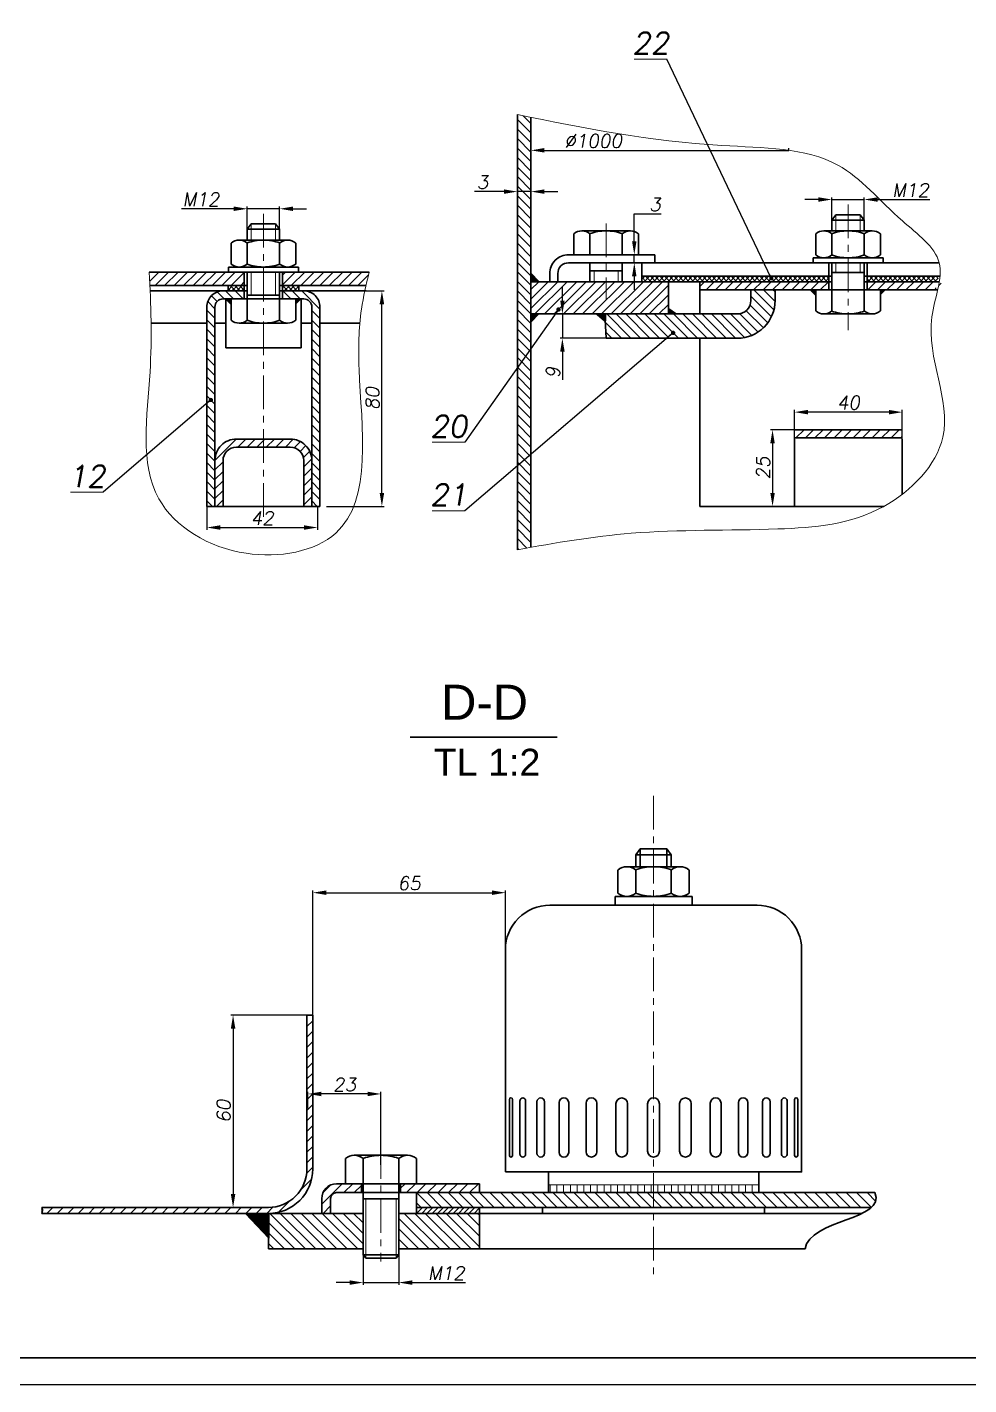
# Model space of a CAD drawing. Extents: x -45808 to 5458, y -9631 to 5897.
# Drawn here: x -43159 to -41411, y -9631 to -7111 of the extents above; entities that cross this region are included whole.
import ezdxf

# ---------------------------------------------------------------- set-up
doc = ezdxf.new("R2010")
doc.units = 0
doc.header["$LTSCALE"] = 50
doc.header["$MEASUREMENT"] = 0
doc.linetypes.add('CENTER', pattern=[2, 1.25, -0.25, 0.25, -0.25])
doc.layers.get('0').update_dxf_attribs({"linetype": 'CONTINUOUS', "plot": 0})
doc.layers.get('DEFPOINTS').update_dxf_attribs({"linetype": 'CONTINUOUS'})
for name, color, linetype, lineweight in [('Dam', 2, 'CONTINUOUS', 30), ('kthuoc', 3, 'CONTINUOUS', 13), ('manh', 4, 'CONTINUOUS', 13), ('Net manh', 3, 'CONTINUOUS', 13), ('Tam dut', 1, 'CENTER', 13)]:
    doc.layers.add(name, color=color, linetype=linetype, lineweight=lineweight)
doc.styles.add('chu2.5', font='txt.shx', dxfattribs={"oblique": 10, "height": 25})
doc.styles.add('chu50', font='', dxfattribs={"height": 50})
doc.styles.add('chu65', font='', dxfattribs={"height": 65})
doc.styles.get('chu50').set_extended_font_data('.VnArial')
doc.styles.get('chu65').set_extended_font_data('.VnArial')
doc.dimstyles.new('Copy of kichthuoc2.5', dxfattribs={"dimtxt": 25, "dimasz": 25, "dimexe": 4, "dimexo": 0, "dimgap": 5, "dimtad": 1, "dimdec": 0, "dimzin": 0, "dimdsep": 46, "dimtxsty": 'chu2.5', "dimcen": 5, "dimclrd": 256, "dimclre": 256, "dimclrt": 256, "dimadec": 0, "dimazin": 0, "dimtfac": 1, "dimtdec": 0, "dimtmove": 0, "dimatfit": 0, "dimfxl": 1, "dimtolj": 1, "dimtzin": 0, "dimarcsym": 0})
doc.dimstyles.new('kichthuoc2.5', dxfattribs={"dimtxt": 25, "dimasz": 25, "dimexe": 4, "dimexo": 0, "dimgap": 5, "dimtad": 1, "dimtoh": 1, "dimdec": 0, "dimzin": 0, "dimdsep": 46, "dimtxsty": 'chu2.5', "dimcen": 5, "dimclrd": 256, "dimclre": 256, "dimclrt": 256, "dimadec": 0, "dimazin": 0, "dimtfac": 1, "dimtdec": 0, "dimtmove": 0, "dimatfit": 0, "dimfxl": 1, "dimtolj": 1, "dimtzin": 0, "dimarcsym": 0})
pattern_1 = [(45, (25.575, 81.963), (-4.4194174, 4.4194174), []), (135, (25.575, 81.963), (-4.4194174, -4.4194174), [])]
pattern_2 = [(45, (-39508.963, -9486.303), (-8.838835, 8.838835), [])]
pattern_3 = [(135, (-39386.427, -9796.132), (-9.72272, -9.72272), [])]
pattern_4 = [(45, (-46102.813, -9811.067), (-9.72272, 9.72272), [])]

# ---------------------------------------------------------------- blocks, each defined once
blk = doc.blocks.new('*D61')
at = {"layer": 'DEFPOINTS', "color": 0}
for p in [(-42032.1, -7533.3), (-42004.8, -7533.3), (-42004.8, -7548.3)]:
    blk.add_point(p, dxfattribs=at)
at = {"layer": 'kthuoc', "lineweight": -2}
for p, q in [((-42032.1, -7508.3), (-42032.1, -7457.4)), ((-42032.1, -7457.4), (-41982.5, -7457.4)), ((-42004.8, -7533.3), (-42036.1, -7533.3)), ((-42032.1, -7548.3), (-42032.1, -7533.3)), ((-42004.8, -7548.3), (-42036.1, -7548.3)), ((-42032.1, -7573.3), (-42032.1, -7598.3))]:
    blk.add_line(p, q, dxfattribs=at)
at = {"layer": 'kthuoc'}
for points in [[(-42036.3, -7508.3), (-42028, -7508.3), (-42032.1, -7533.3)], [(-42036.3, -7573.3), (-42028, -7573.3), (-42032.1, -7548.3)]]:
    blk.add_solid(points, dxfattribs=at)
at = {"layer": 'kthuoc', "insert": (-42004.8, -7439.9), "char_height": 25, "attachment_point": 5, "style": 'chu2.5'}
blk.add_mtext('\\A1; 3', dxfattribs=at)
blk = doc.blocks.new('*D60')
at = {"layer": 'DEFPOINTS', "color": 0}
for p in [(-42249.1, -7411.1), (-42249.1, -7416.1), (-42224.1, -7411.1)]:
    blk.add_point(p, dxfattribs=at)
at = {"layer": 'kthuoc', "lineweight": -2}
for p, q in [((-42274.1, -7416.1), (-42328.7, -7416.1)), ((-42249.1, -7411.1), (-42249.1, -7420.1)), ((-42224.1, -7416.1), (-42249.1, -7416.1)), ((-42224.1, -7411.1), (-42224.1, -7420.1)), ((-42199.1, -7416.1), (-42174.1, -7416.1))]:
    blk.add_line(p, q, dxfattribs=at)
at = {"layer": 'kthuoc'}
for points in [[(-42274.1, -7412), (-42274.1, -7420.3), (-42249.1, -7416.1)], [(-42199.1, -7412), (-42199.1, -7420.3), (-42224.1, -7416.1)]]:
    blk.add_solid(points, dxfattribs=at)
at = {"layer": 'kthuoc', "insert": (-42313.9, -7398.6), "char_height": 25, "attachment_point": 5, "style": 'chu2.5'}
blk.add_mtext('\\A1;3', dxfattribs=at)
blk = doc.blocks.new('*D59')
at = {"layer": 'DEFPOINTS', "color": 0}
for p in [(-42027.3, -7643.3), (-42165.6, -7688.3), (-42027.3, -7688.3)]:
    blk.add_point(p, dxfattribs=at)
at = {"layer": 'kthuoc', "lineweight": -2}
for p, q in [((-42165.6, -7618.3), (-42165.6, -7593.3)), ((-42027.3, -7643.3), (-42169.6, -7643.3)), ((-42165.6, -7643.3), (-42165.6, -7688.3)), ((-42027.3, -7688.3), (-42169.6, -7688.3)), ((-42165.6, -7713.3), (-42165.6, -7765.7))]:
    blk.add_line(p, q, dxfattribs=at)
at = {"layer": 'kthuoc'}
for points in [[(-42169.7, -7618.3), (-42161.4, -7618.3), (-42165.6, -7643.3)], [(-42169.7, -7713.3), (-42161.4, -7713.3), (-42165.6, -7688.3)]]:
    blk.add_solid(points, dxfattribs=at)
at = {"layer": 'kthuoc', "insert": (-42183.1, -7752), "char_height": 25, "attachment_point": 5, "rotation": 90, "style": 'chu2.5'}
blk.add_mtext('\\A1;9', dxfattribs=at)
blk = doc.blocks.new('*D58')
at = {"layer": 'DEFPOINTS', "color": 0}
for p in [(-41665.3, -7430.8), (-41665.3, -7469), (-41605.3, -7469)]:
    blk.add_point(p, dxfattribs=at)
at = {"layer": 'kthuoc', "lineweight": -2}
for p, q in [((-41690.3, -7430.8), (-41715.3, -7430.8)), ((-41665.3, -7469), (-41665.3, -7426.8)), ((-41665.3, -7430.8), (-41605.3, -7430.8)), ((-41605.3, -7469), (-41605.3, -7426.8)), ((-41580.3, -7430.8), (-41483.3, -7430.8))]:
    blk.add_line(p, q, dxfattribs=at)
at = {"layer": 'kthuoc'}
for points in [[(-41690.3, -7426.7), (-41690.3, -7435), (-41665.3, -7430.8)], [(-41580.3, -7426.7), (-41580.3, -7435), (-41605.3, -7430.8)]]:
    blk.add_solid(points, dxfattribs=at)
at = {"layer": 'kthuoc', "insert": (-41519.3, -7413.3), "char_height": 25, "attachment_point": 5, "style": 'chu2.5'}
blk.add_mtext('\\A1;M12', dxfattribs=at)
blk = doc.blocks.new('*D57')
at = {"layer": 'DEFPOINTS', "color": 0}
for p in [(-41734.5, -7825.5), (-41734.5, -7875.4), (-41534.5, -7875.4)]:
    blk.add_point(p, dxfattribs=at)
at = {"layer": 'kthuoc', "lineweight": -2}
for p, q in [((-41734.5, -7875.4), (-41734.5, -7821.5)), ((-41559.5, -7825.5), (-41709.5, -7825.5)), ((-41534.5, -7875.4), (-41534.5, -7821.5))]:
    blk.add_line(p, q, dxfattribs=at)
at = {"layer": 'kthuoc'}
for points in [[(-41709.5, -7821.3), (-41709.5, -7829.7), (-41734.5, -7825.5)], [(-41559.5, -7821.3), (-41559.5, -7829.7), (-41534.5, -7825.5)]]:
    blk.add_solid(points, dxfattribs=at)
at = {"layer": 'kthuoc', "insert": (-41634.5, -7808), "char_height": 25, "attachment_point": 5, "style": 'chu2.5'}
blk.add_mtext('\\A1;40', dxfattribs=at)
blk = doc.blocks.new('*D56')
at = {"layer": 'DEFPOINTS', "color": 0}
for p in [(-41734.5, -7858.3), (-41775.4, -8000.4), (-41734.5, -8000.4)]:
    blk.add_point(p, dxfattribs=at)
at = {"layer": 'kthuoc', "lineweight": -2}
for p, q in [((-41734.5, -7858.3), (-41779.4, -7858.3)), ((-41775.4, -7883.3), (-41775.4, -7975.4)), ((-41734.5, -8000.4), (-41779.4, -8000.4))]:
    blk.add_line(p, q, dxfattribs=at)
at = {"layer": 'kthuoc'}
for points in [[(-41779.6, -7883.3), (-41771.3, -7883.3), (-41775.4, -7858.3)], [(-41779.6, -7975.4), (-41771.3, -7975.4), (-41775.4, -8000.4)]]:
    blk.add_solid(points, dxfattribs=at)
at = {"layer": 'kthuoc', "insert": (-41792.9, -7929.4), "char_height": 25, "attachment_point": 5, "rotation": 90, "style": 'chu2.5'}
blk.add_mtext('\\A1;25', dxfattribs=at)
blk = doc.blocks.new('*D55')
at = {"layer": 'DEFPOINTS', "color": 0}
for p in [(-42224.1, -7342.6), (-41744.9, -7339.5), (-41744.9, -7339.5)]:
    blk.add_point(p, dxfattribs=at)
at = {"layer": 'Net manh', "lineweight": -2}
for p, q in [((-42224.1, -7342.6), (-42224.1, -7335.5)), ((-42199.1, -7339.5), (-41744.9, -7339.5)), ((-41744.9, -7339.5), (-41744.9, -7335.5))]:
    blk.add_line(p, q, dxfattribs=at)
at = {"layer": 'Net manh'}
blk.add_solid([(-42199.1, -7335.3), (-42199.1, -7343.6), (-42224.1, -7339.5)], dxfattribs=at)
at = {"layer": 'Net manh', "insert": (-42108.4, -7322), "char_height": 25, "attachment_point": 5, "style": 'chu2.5'}
blk.add_mtext('\\A1;%%c1000', dxfattribs=at)
blk = doc.blocks.new('_None')
blk = doc.blocks.new('*D65')
at = {"layer": 'DEFPOINTS', "color": 0}
for p in [(-42271.4, -8717.5), (-42271.4, -8890.7), (-42628.9, -8965.1)]:
    blk.add_point(p, dxfattribs=at)
at = {"layer": 'Net manh', "lineweight": -2}
for p, q in [((-42628.9, -8965.1), (-42628.9, -8713.5)), ((-42603.9, -8717.5), (-42296.4, -8717.5)), ((-42271.4, -8890.7), (-42271.4, -8713.5))]:
    blk.add_line(p, q, dxfattribs=at)
at = {"layer": 'Net manh'}
for points in [[(-42603.9, -8713.3), (-42603.9, -8721.7), (-42628.9, -8717.5)], [(-42296.4, -8713.3), (-42296.4, -8721.7), (-42271.4, -8717.5)]]:
    blk.add_solid(points, dxfattribs=at)
at = {"layer": 'Net manh', "insert": (-42450.1, -8700), "char_height": 25, "attachment_point": 5, "style": 'chu2.5'}
blk.add_mtext('\\A1;65', dxfattribs=at)
blk = doc.blocks.new('*D64')
at = {"layer": 'DEFPOINTS', "color": 0}
for p in [(-42639.9, -8944.6), (-42777, -9301.8), (-42711.4, -9301.8)]:
    blk.add_point(p, dxfattribs=at)
at = {"layer": 'kthuoc', "lineweight": -2}
for p, q in [((-42639.9, -8944.6), (-42781, -8944.6)), ((-42777, -8969.6), (-42777, -9276.8)), ((-42711.4, -9301.8), (-42781, -9301.8))]:
    blk.add_line(p, q, dxfattribs=at)
at = {"layer": 'kthuoc'}
for points in [[(-42781.1, -8969.6), (-42772.8, -8969.6), (-42777, -8944.6)], [(-42781.1, -9276.8), (-42772.8, -9276.8), (-42777, -9301.8)]]:
    blk.add_solid(points, dxfattribs=at)
at = {"layer": 'kthuoc', "insert": (-42794.5, -9123.2), "char_height": 25, "attachment_point": 5, "rotation": 90, "style": 'chu2.5'}
blk.add_mtext('\\A1;60', dxfattribs=at)
blk = doc.blocks.new('*D63')
at = {"layer": 'DEFPOINTS', "color": 0}
for p in [(-42637.9, -9091.1), (-42637.9, -9117.5), (-42502.4, -9222.5)]:
    blk.add_point(p, dxfattribs=at)
at = {"layer": 'kthuoc', "lineweight": -2}
for p, q in [((-42637.9, -9117.5), (-42637.9, -9087.1)), ((-42527.4, -9091.1), (-42612.9, -9091.1)), ((-42502.4, -9222.5), (-42502.4, -9087.1))]:
    blk.add_line(p, q, dxfattribs=at)
at = {"layer": 'kthuoc'}
for points in [[(-42612.9, -9086.9), (-42612.9, -9095.3), (-42637.9, -9091.1)], [(-42527.4, -9086.9), (-42527.4, -9095.3), (-42502.4, -9091.1)]]:
    blk.add_solid(points, dxfattribs=at)
at = {"layer": 'kthuoc', "insert": (-42570.1, -9073.6), "char_height": 25, "attachment_point": 5, "style": 'chu2.5'}
blk.add_mtext('\\A1;23', dxfattribs=at)
blk = doc.blocks.new('*D62')
at = {"layer": 'DEFPOINTS', "color": 0}
for p in [(-42469.4, -9341.5), (-42535.4, -9350.1), (-42535.4, -9441.2)]:
    blk.add_point(p, dxfattribs=at)
at = {"layer": 'kthuoc', "lineweight": -2}
for p, q in [((-42469.4, -9341.5), (-42469.4, -9445.2)), ((-42535.4, -9350.1), (-42535.4, -9445.2)), ((-42560.4, -9441.2), (-42585.4, -9441.2)), ((-42535.4, -9441.2), (-42469.4, -9441.2)), ((-42444.4, -9441.2), (-42345.2, -9441.2))]:
    blk.add_line(p, q, dxfattribs=at)
at = {"layer": 'kthuoc'}
for points in [[(-42560.4, -9437.1), (-42560.4, -9445.4), (-42535.4, -9441.2)], [(-42444.4, -9437.1), (-42444.4, -9445.4), (-42469.4, -9441.2)]]:
    blk.add_solid(points, dxfattribs=at)
at = {"layer": 'kthuoc', "insert": (-42381.2, -9423.7), "char_height": 25, "attachment_point": 5, "style": 'chu2.5'}
blk.add_mtext('\\A1;M12', dxfattribs=at)
blk = doc.blocks.new('*D80')
at = {"layer": 'DEFPOINTS', "color": 0}
for p in [(-42750.7, -7448), (-42750.7, -7486.1), (-42690.7, -7486.1)]:
    blk.add_point(p, dxfattribs=at)
at = {"layer": 'kthuoc', "lineweight": -2}
for p, q in [((-42775.7, -7448), (-42872.7, -7448)), ((-42750.7, -7486.1), (-42750.7, -7444)), ((-42690.7, -7448), (-42750.7, -7448)), ((-42690.7, -7486.1), (-42690.7, -7444)), ((-42665.7, -7448), (-42640.7, -7448))]:
    blk.add_line(p, q, dxfattribs=at)
at = {"layer": 'kthuoc'}
for points in [[(-42775.7, -7443.8), (-42775.7, -7452.1), (-42750.7, -7448)], [(-42665.7, -7443.8), (-42665.7, -7452.1), (-42690.7, -7448)]]:
    blk.add_solid(points, dxfattribs=at)
at = {"layer": 'kthuoc', "insert": (-42836.7, -7430.5), "char_height": 25, "attachment_point": 5, "style": 'chu2.5'}
blk.add_mtext('\\A1;M12', dxfattribs=at)
blk = doc.blocks.new('*D79')
at = {"layer": 'DEFPOINTS', "color": 0}
for p in [(-42825.7, -7998.1), (-42620.1, -8000.4), (-42620.1, -8039.7)]:
    blk.add_point(p, dxfattribs=at)
at = {"layer": 'kthuoc', "lineweight": -2}
for p, q in [((-42825.7, -7998.1), (-42825.7, -8043.7)), ((-42620.1, -8000.4), (-42620.1, -8043.7)), ((-42800.7, -8039.7), (-42645.1, -8039.7))]:
    blk.add_line(p, q, dxfattribs=at)
at = {"layer": 'kthuoc'}
for points in [[(-42800.7, -8035.5), (-42800.7, -8043.8), (-42825.7, -8039.7)], [(-42645.1, -8035.5), (-42645.1, -8043.8), (-42620.1, -8039.7)]]:
    blk.add_solid(points, dxfattribs=at)
at = {"layer": 'kthuoc', "insert": (-42722.9, -8022.2), "char_height": 25, "attachment_point": 5, "style": 'chu2.5'}
blk.add_mtext('\\A1;42', dxfattribs=at)
blk = doc.blocks.new('*D78')
at = {"layer": 'DEFPOINTS', "color": 0}
for p in [(-42553.6, -7600.4), (-42500.7, -7600.4), (-42603.3, -8000.4)]:
    blk.add_point(p, dxfattribs=at)
at = {"layer": 'kthuoc', "lineweight": -2}
for p, q in [((-42553.6, -7600.4), (-42496.7, -7600.4)), ((-42500.7, -7975.4), (-42500.7, -7625.4)), ((-42603.3, -8000.4), (-42496.7, -8000.4))]:
    blk.add_line(p, q, dxfattribs=at)
at = {"layer": 'kthuoc'}
for points in [[(-42504.9, -7625.4), (-42496.5, -7625.4), (-42500.7, -7600.4)], [(-42504.9, -7975.4), (-42496.5, -7975.4), (-42500.7, -8000.4)]]:
    blk.add_solid(points, dxfattribs=at)
at = {"layer": 'kthuoc', "insert": (-42518.2, -7800.4), "char_height": 25, "attachment_point": 5, "rotation": 90, "style": 'chu2.5'}
blk.add_mtext('\\A1;80', dxfattribs=at)

msp = doc.modelspace()

# ---------------------------------------------------------------- hatches: boundary and pattern name
at = {"layer": 'Dam'}
h = msp.add_hatch(dxfattribs=at)
h.set_pattern_fill('ANSI31', color=2, scale=1.1, style=0)
h.set_pattern_definition([(45, (-46102.3337, -9765.19974), (-0.0972271824, 0.0972271824), [])])
h.paths.add_polyline_path([(-42710.9, -9312.8), (-42753.9, -9312.8), (-42710.9, -9358.5)])
at = {"layer": 'manh'}
h = msp.add_hatch(dxfattribs=at)
h.set_pattern_fill('ANSI31', color=256, scale=110, style=0)
h.set_pattern_definition(pattern_4)
h.paths.add_polyline_path([(-42436.4, -9257.8), (-42466.1, -9257.8), (-42466.1, -9274.3), (-42436.4, -9274.3)])
at = {"layer": 'Net manh'}
h = msp.add_hatch(dxfattribs=at)
h.set_pattern_fill('ANSI31', color=256, scale=100, angle=90, style=0)
h.set_pattern_definition([(135, (25.575, 81.963), (-8.8388348, -8.8388348), [])])
edge = h.paths.add_edge_path()
edge.add_spline(control_points=[(-42224.1, -7278.2), (-42232.4, -7276.5), (-42240.8, -7274.8), (-42249.1, -7273)], knot_values=[27.225925, 27.225925, 27.225925, 27.225925, 53.245556, 53.245556, 53.245556, 53.245556], degree=3, periodic=0)
edge.add_line((-42249.1, -7273), (-42249.1, -8081))
edge.add_spline(control_points=[(-42249.1, -8081), (-42240.8, -8079.5), (-42232.4, -8078), (-42224.1, -8076.5)], knot_values=[2046.957419, 2046.957419, 2046.957419, 2046.957419, 2072.2934, 2072.2934, 2072.2934, 2072.2934], degree=3, periodic=0)
edge.add_line((-42224.1, -8076.5), (-42224.1, -7278.2))
h = msp.add_hatch(dxfattribs=at)
h.set_pattern_fill('ANSI31', color=256, scale=100, style=0)
h.set_pattern_definition([(45, (-123.459, 64.803), (-8.8388348, 8.8388348), [])])
edge = h.paths.add_edge_path()
edge.add_line((-42756.1, -7565.4), (-42932.7, -7565.4))
edge.add_spline(control_points=[(-42932.7, -7565.4), (-42932.3, -7573.8), (-42931.8, -7582.1), (-42931.4, -7590.4)], knot_values=[1264.469785, 1264.469785, 1264.469785, 1264.469785, 1289.970594, 1289.970594, 1289.970594, 1289.970594], degree=3, periodic=0)
edge.add_line((-42931.4, -7590.4), (-42756.1, -7590.4))
edge.add_line((-42756.1, -7590.4), (-42756.1, -7565.4))
h = msp.add_hatch(dxfattribs=at)
h.set_pattern_fill('ANSI31', color=256, scale=100, style=0)
h.set_pattern_definition([(45, (194.705, 819.561), (-8.8388348, 8.8388348), [])])
edge = h.paths.add_edge_path()
edge.add_line((-42524.4, -7565.4), (-42685.3, -7565.4))
edge.add_line((-42685.3, -7565.4), (-42685.3, -7590.4))
edge.add_line((-42685.3, -7590.4), (-42530.2, -7590.4))
edge.add_spline(control_points=[(-42532.4, -7600.4), (-42530, -7588.8), (-42527.2, -7577.1), (-42524.4, -7565.4)], knot_values=[18.249668, 18.249668, 18.249668, 18.249668, 54.004663, 54.004663, 54.004663, 54.004663], degree=3, periodic=0)
h = msp.add_hatch(dxfattribs=at)
h.set_pattern_fill('ANSI31', color=256, scale=100, style=0)
h.set_pattern_definition([(45, (-45614.769, -9256.115), (-8.838835, 8.838835), [])])
h.paths.add_polyline_path([(-41968.8, -7643.3), (-41968.8, -7583.3), (-42084.4, -7583.3), (-42084.4, -7643.3)])
h.paths.add_polyline_path([(-42084.4, -7643.3), (-42084.4, -7583.3), (-42224.1, -7583.3), (-42224.1, -7643.3)])
h = msp.add_hatch(dxfattribs=at)
h.set_pattern_fill('NET', color=256, scale=50, angle=45, style=0)
h.set_pattern_definition(pattern_1)
h.paths.add_polyline_path([(-41670.7, -7573.3), (-41910.3, -7573.3), (-41910.3, -7583.3), (-41670.7, -7583.3)])
h.paths.add_polyline_path([(-41910.3, -7573.3), (-41965.8, -7573.3), (-41967.6, -7573.3), (-42018.2, -7573.3), (-42018.2, -7583.3), (-41910.3, -7583.3)])
h = msp.add_hatch(dxfattribs=at)
h.set_pattern_fill('ANSI31', color=256, scale=100, style=0)
h.set_pattern_definition(pattern_2)
h.paths.add_polyline_path([(-41910.3, -7583.3), (-41910.3, -7598.3), (-41670.7, -7598.3), (-41670.7, -7583.3)])
h = msp.add_hatch(dxfattribs=at)
h.set_pattern_fill('NET', color=256, scale=50, angle=45, style=0)
h.set_pattern_definition(pattern_1)
h.paths.add_polyline_path([(-41464.8, -7583.3), (-41470.1, -7573.3), (-41600, -7573.3), (-41600, -7583.3)])
h = msp.add_hatch(dxfattribs=at)
h.set_pattern_fill('ANSI31', color=256, scale=100, style=0)
h.set_pattern_definition(pattern_2)
h.paths.add_polyline_path([(-41462.3, -7598.3), (-41481.1, -7591.4), (-41459.1, -7589.7), (-41464.8, -7583.3), (-41600, -7583.3), (-41600, -7598.3)])
h = msp.add_hatch(dxfattribs=at)
h.set_pattern_fill('ANSI31', color=256, scale=100, angle=90, style=0)
h.set_pattern_definition([(135, (-45873.345, -9273.275), (-8.838835, -8.838835), [])])
h.paths.add_polyline_path([(-42825.7, -8000.4), (-42810.7, -8000.4), (-42810.7, -7630.4, -0.414214), (-42795.7, -7615.4), (-42756.1, -7615.4), (-42756.1, -7600.4), (-42795.7, -7600.4, 0.414214), (-42825.7, -7630.4)])
h.paths.add_polyline_path([(-42630.7, -8000.4), (-42615.7, -8000.4), (-42615.7, -7630.4, 0.414214), (-42645.7, -7600.4), (-42685.3, -7600.4), (-42685.3, -7615.4), (-42645.7, -7615.4, -0.414214), (-42630.7, -7630.4)])
h = msp.add_hatch(dxfattribs=at)
h.set_pattern_fill('NET', color=256, scale=50, angle=45, style=0)
h.set_pattern_definition([(45, (-54624.317, -44044.1267), (-4.4194174, 4.4194174), []), (135, (-54624.317, -44044.1267), (-4.4194174, -4.4194174), [])])
h.paths.add_polyline_path([(-42756.1, -7600.4), (-42756.1, -7590.4), (-42786.3, -7590.4), (-42786.3, -7600.4)])
h.paths.add_polyline_path([(-42685.3, -7590.4), (-42685.3, -7600.4), (-42655.1, -7600.4), (-42655.1, -7590.4)])
h = msp.add_hatch(dxfattribs=at)
h.set_pattern_fill('ANSI31', color=256, scale=100, angle=90, style=0)
h.set_pattern_definition([(135, (-45614.769, -9256.115), (-8.838835, -8.838835), [])])
h.paths.add_polyline_path([(-41910.3, -7688.3), (-41910.3, -7643.3), (-42084.4, -7643.3), (-42086.8, -7643.3), (-42084.4, -7688.3)])
h.paths.add_polyline_path([(-41840.7, -7688.3, 0.414214), (-41770.7, -7618.3), (-41770.7, -7598.3), (-41815.7, -7598.3), (-41815.7, -7618.3, -0.414214), (-41840.7, -7643.3), (-41910.3, -7643.3), (-41910.3, -7688.3)])
h = msp.add_hatch(dxfattribs=at)
h.set_pattern_fill('ANSI31', color=256, scale=100, style=0)
h.set_pattern_definition(pattern_2)
h.paths.add_polyline_path([(-41634.5, -7858.3), (-41734.5, -7858.3), (-41734.5, -7873.3), (-41634.5, -7873.3)])
h.paths.add_polyline_path([(-41534.5, -7858.3), (-41634.5, -7858.3), (-41634.5, -7873.3), (-41534.5, -7873.3)])
h = msp.add_hatch(dxfattribs=at)
h.set_pattern_fill('ANSI31', color=256, scale=100, style=0)
h.set_pattern_definition([(45, (-39767.54, -9503.462), (-8.838835, 8.838835), [])])
h.paths.add_polyline_path([(-42730.7, -7890.4), (-42720.7, -7890.4), (-42720.7, -7875.4), (-42730.7, -7875.4), (-42770.7, -7875.4, 0.414214), (-42810.7, -7915.4), (-42810.7, -7975.4), (-42810.7, -8000.4), (-42795.7, -8000.4), (-42795.7, -7915.4, -0.414214), (-42770.7, -7890.4)])
h.paths.add_polyline_path([(-42670.7, -7890.4, -0.414214), (-42645.7, -7915.4), (-42645.7, -8000.4), (-42630.7, -8000.4), (-42630.7, -7915.4, 0.414214), (-42670.7, -7875.4), (-42710.7, -7875.4), (-42720.7, -7875.4), (-42720.7, -7890.4), (-42710.7, -7890.4)])
h = msp.add_hatch(dxfattribs=at)
h.set_pattern_fill('ANSI31', color=256, scale=110, style=0)
h.set_pattern_definition([(45, (-39386.427, -9796.132), (-9.72272, 9.72272), [])])
edge = h.paths.add_edge_path()
edge.add_line((-42639.9, -8944.6), (-42639.9, -9230.3))
edge.add_arc((-42711.4, -9230.3), 71.5, -90, 0, ccw=False)
edge.add_line((-42711.4, -9301.8), (-43132.1, -9301.8))
edge.add_line((-43132.1, -9301.8), (-43131.1, -9306))
edge.add_line((-43131.1, -9306), (-43132.8, -9307.4))
edge.add_line((-43132.8, -9307.4), (-43131.1, -9308.5))
edge.add_line((-43131.1, -9308.5), (-43130.8, -9306.3))
edge.add_line((-43130.8, -9306.3), (-43132.1, -9312.8))
edge.add_line((-43132.1, -9312.8), (-42711.4, -9312.8))
edge.add_arc((-42711.4, -9230.3), 82.5, 270, 360)
edge.add_line((-42628.9, -9230.3), (-42628.9, -8944.6))
edge.add_line((-42628.9, -8944.6), (-42639.9, -8944.6))
h = msp.add_hatch(dxfattribs=at)
h.set_pattern_fill('ANSI31', color=256, scale=110, style=0)
h.set_pattern_definition(pattern_4)
h.paths.add_polyline_path([(-42319.5, -9257.8), (-42436.4, -9257.8), (-42436.4, -9274.3), (-42319.5, -9274.3)])
h.paths.add_polyline_path([(-42538.7, -9257.8), (-42557.4, -9257.8), (-42584.9, -9257.8, 0.414214), (-42612.4, -9285.3), (-42612.4, -9312.8), (-42595.9, -9312.8), (-42595.9, -9285.3, -0.414214), (-42584.9, -9274.3), (-42538.7, -9274.3)])
h = msp.add_hatch(dxfattribs=at)
h.set_pattern_fill('ANSI31', color=256, scale=110, angle=90, style=0)
h.set_pattern_definition(pattern_3)
edge = h.paths.add_edge_path()
edge.add_spline(control_points=[(-41591.9, -9301.8), (-41583.6, -9294.5), (-41580.2, -9285.7), (-41585.3, -9274.3)], knot_values=[0, 0, 0, 0, 33.896532, 33.896532, 33.896532, 33.896532], degree=3, periodic=0)
edge.add_line((-41585.3, -9274.3), (-42271.4, -9274.3))
edge.add_line((-42271.4, -9274.3), (-42287.9, -9274.3))
edge.add_line((-42287.9, -9274.3), (-42436.4, -9274.3))
edge.add_line((-42436.4, -9274.3), (-42436.4, -9301.8))
edge.add_line((-42436.4, -9301.8), (-41591.9, -9301.8))
h = msp.add_hatch(dxfattribs=at)
h.set_pattern_fill('ANSI31', color=256, scale=100, angle=45, style=0)
h.set_pattern_definition([(90, (1986.763, -158.18), (-12.5, 3e-15), [])])
h.paths.add_polyline_path([(-42191.6, -9259.9), (-42191.6, -9274.3), (-41996.4, -9274.3), (-41996.4, -9259.9)])
h.paths.add_polyline_path([(-41996.4, -9259.9), (-41996.4, -9274.3), (-41801.1, -9274.3), (-41801.1, -9259.9)])
h = msp.add_hatch(dxfattribs=at)
h.set_pattern_fill('ANSI31', color=256, scale=110, angle=90, style=0)
h.set_pattern_definition(pattern_3)
h.paths.add_polyline_path([(-42535.4, -9378.8), (-42535.4, -9312.8), (-42711.4, -9312.8), (-42711.4, -9378.8)])
h = msp.add_hatch(dxfattribs=at)
h.set_pattern_fill('ANSI31', color=256, scale=110, angle=90, style=0)
h.set_pattern_definition([(135, (-46102.813, -9811.067), (-9.72272, -9.72272), [])])
h.paths.add_polyline_path([(-42469.4, -9312.8), (-42469.4, -9378.8), (-42319.5, -9378.8), (-42319.5, -9312.8)])
h = msp.add_hatch(dxfattribs=at)
h.set_pattern_fill('ANSI31', color=256, scale=55, style=0)
h.set_pattern_definition([(45, (-59602.881, -22522.035), (-4.8613591, 4.8613591), [])])
h.paths.add_polyline_path([(-42319.5, -9312.8), (-42319.5, -9301.8), (-42436.4, -9301.8), (-42436.4, -9312.8)])

# ---------------------------------------------------------------- linework, layer by layer
msp.add_lwpolyline([(-45808, -9631.1), (-45808, -1231.1), (-39868, -1231.1), (-39868, -9631.1), (-45808, -9631.1)], close=True)
at = {"layer": 'Dam', "color": 2}
for p, q in [((-42249.1, -7273), (-42249.1, -8081)), ((-42224.1, -7278.2), (-42224.1, -8076.5)), ((-41665.3, -7469), (-41657.8, -7459)), ((-41635.3, -7459), (-41657.8, -7459)), ((-41635.3, -7459), (-41612.8, -7459)), ((-41605.3, -7469), (-41612.8, -7459)), ((-42750.7, -7486.1), (-42743.2, -7476.1)), ((-42720.7, -7476.1), (-42743.2, -7476.1)), ((-42720.7, -7476.1), (-42698.2, -7476.1)), ((-42690.7, -7486.1), (-42698.2, -7476.1)), ((-41665.3, -7469), (-41635.3, -7469)), ((-41665.3, -7489), (-41665.3, -7469)), ((-41605.3, -7469), (-41635.3, -7469)), ((-41605.3, -7469), (-41605.3, -7489)), ((-42675.7, -7506.1), (-42765.7, -7506.1)), ((-42750.7, -7506.1), (-42750.7, -7486.1)), ((-42750.7, -7486.1), (-42720.7, -7486.1)), ((-42690.7, -7486.1), (-42720.7, -7486.1)), ((-42690.7, -7486.1), (-42690.7, -7506.1)), ((-42144.4, -7494.5), (-42144.4, -7532.8)), ((-42039.4, -7488.9), (-42129.4, -7488.9)), ((-42114.4, -7494), (-42114.4, -7533.3)), ((-42054.4, -7494), (-42054.4, -7533.3)), ((-42024.4, -7533.3), (-42024.4, -7494.5)), ((-41695.3, -7494.6), (-41695.3, -7533.4)), ((-41590.3, -7489), (-41680.3, -7489)), ((-41665.3, -7494.1), (-41665.3, -7533.4)), ((-41605.3, -7494.1), (-41605.3, -7494.6)), ((-41605.3, -7494.1), (-41605.3, -7533.4)), ((-41575.3, -7533.4), (-41575.3, -7494.6)), ((-42780.7, -7511.7), (-42780.7, -7550.5)), ((-42750.7, -7511.3), (-42750.7, -7550.5)), ((-42690.7, -7511.3), (-42690.7, -7550.5)), ((-42690.7, -7511.3), (-42690.7, -7511.7)), ((-42660.7, -7550.5), (-42660.7, -7511.7)), ((-42144.4, -7532.8), (-42144.4, -7533.3)), ((-41994.1, -7533.3), (-41994.1, -7548.3)), ((-41605.3, -7533.4), (-41605.3, -7533.8)), ((-42785.7, -7556.1), (-42785.7, -7565.4)), ((-42655.7, -7556.1), (-42785.7, -7556.1)), ((-42690.7, -7550.5), (-42690.7, -7551)), ((-42655.7, -7556.1), (-42655.7, -7565.4)), ((-42114.4, -7548.3), (-42114.4, -7583.3)), ((-42054.4, -7548.3), (-42054.4, -7583.3)), ((-42018.2, -7548.3), (-42018.2, -7583.3)), ((-41700.3, -7539), (-41700.3, -7548.3)), ((-41570.3, -7539), (-41700.3, -7539)), ((-41670.7, -7548.3), (-41670.7, -7598.3)), ((-41665.3, -7548.3), (-41665.3, -7573.3)), ((-41466.1, -7548.3), (-41605.9, -7548.3)), ((-41605.3, -7548.3), (-41605.3, -7573.3)), ((-41600, -7548.3), (-41600, -7598.3)), ((-41570.3, -7539), (-41570.3, -7548.3)), ((-42524.4, -7565.4), (-42932.7, -7565.4)), ((-42756.1, -7565.4), (-42756.1, -7615.4)), ((-42750.7, -7565.4), (-42750.7, -7615.4)), ((-42690.7, -7565.4), (-42690.7, -7615.4)), ((-42685.3, -7565.4), (-42685.3, -7615.4)), ((-42224.1, -7567.8), (-42209.1, -7582.8)), ((-42224.1, -7582.8), (-42224.1, -7567.8)), ((-42209.1, -7582.8), (-42224.1, -7582.8)), ((-41665.3, -7583.3), (-42224.1, -7583.3)), ((-42114.4, -7563), (-42054.4, -7563)), ((-42018.2, -7573.3), (-41665.3, -7573.3)), ((-41968.8, -7583.3), (-41968.8, -7643.3)), ((-41967.6, -7573.3), (-41965.8, -7573.3)), ((-41910.3, -7583.3), (-41910.3, -7598.3)), ((-41665.3, -7566.3), (-41605.3, -7566.3)), ((-41665.3, -7573.3), (-41665.3, -7598.3)), ((-41605.3, -7573.3), (-41605.3, -7598.3)), ((-41464.5, -7573.3), (-41605.3, -7573.3)), ((-41605.3, -7583.3), (-41465.8, -7583.3)), ((-42750.7, -7590.4), (-42931.4, -7590.4)), ((-42750.7, -7600.4), (-42931.4, -7600.4)), ((-42786.3, -7590.4), (-42786.3, -7600.4)), ((-42750.7, -7608.4), (-42690.7, -7608.4)), ((-42698.2, -7608.4), (-42720.7, -7608.4)), ((-42530.2, -7590.4), (-42690.7, -7590.4)), ((-42530.2, -7600.4), (-42690.7, -7600.4)), ((-42655.1, -7590.4), (-42655.1, -7600.4)), ((-41910.3, -7598.3), (-41910.3, -7643.3)), ((-41910.3, -7598.3), (-41468.7, -7598.3)), ((-41695.3, -7598.7), (-41705.3, -7598.7)), ((-41705.3, -7598.7), (-41695.3, -7608.7)), ((-41695.3, -7608.7), (-41695.3, -7598.7)), ((-41695.3, -7598.7), (-41695.3, -7637.5)), ((-41665.3, -7598.3), (-41665.3, -7638)), ((-41605.3, -7598.3), (-41605.3, -7638)), ((-41575.3, -7637.5), (-41575.3, -7598.7)), ((-42780.7, -7615.9), (-42790.7, -7615.9)), ((-42790.7, -7615.9), (-42780.7, -7625.9)), ((-42790.7, -7615.9), (-42790.7, -7705.9)), ((-42780.7, -7625.9), (-42780.7, -7615.9)), ((-42780.7, -7615.9), (-42780.7, -7654.7)), ((-42750.7, -7615.4), (-42750.7, -7655.1)), ((-42690.7, -7615.4), (-42690.7, -7655.1)), ((-42660.7, -7654.7), (-42660.7, -7615.9)), ((-42650.7, -7615.9), (-42650.7, -7705.9)), ((-42929.2, -7660.4), (-42825.7, -7660.4)), ((-42810.7, -7660.4), (-42790.7, -7660.4)), ((-42675.7, -7660.3), (-42765.7, -7660.3)), ((-42690.7, -7654.7), (-42690.7, -7655.1)), ((-42650.7, -7660.4), (-42630.7, -7660.4)), ((-42615.7, -7660.4), (-42541.6, -7660.4)), ((-42209.1, -7643.3), (-42224.1, -7643.3)), ((-42224.1, -7658.3), (-42209.1, -7643.3)), ((-42224.1, -7643.3), (-42224.1, -7658.3)), ((-42224.1, -7643.3), (-41968.8, -7643.3)), ((-42086.8, -7643.3), (-42084.4, -7688.3)), ((-41590.3, -7643.1), (-41680.3, -7643.1)), ((-41605.3, -7637.5), (-41605.3, -7638)), ((-42790.7, -7705.9), (-42650.7, -7705.9)), ((-41910.3, -7688.3), (-41910.3, -8000.4)), ((-41534.5, -7858.3), (-41734.5, -7858.3)), ((-42730.7, -7875.4), (-42720.7, -7875.4)), ((-42710.7, -7875.4), (-42720.7, -7875.4)), ((-41734.5, -7873.3), (-41534.5, -7873.3)), ((-41734.5, -7875.4), (-41734.5, -8000.4)), ((-41534.5, -7875.4), (-41534.5, -7977.9)), ((-42730.7, -7890.4), (-42720.7, -7890.4)), ((-42710.7, -7890.4), (-42720.7, -7890.4)), ((-41734.5, -7890.4), (-41734.5, -7940.4)), ((-42810.7, -8000.4), (-42825.7, -8000.4)), ((-42615.7, -8000.4), (-42810.7, -8000.4)), ((-41910.3, -8000.4), (-41568.9, -8000.4)), ((-42021.1, -8636.3), (-42029.4, -8647.3)), ((-42021.1, -8636.3), (-42021.1, -8669.3)), ((-41996.4, -8636.3), (-42021.1, -8636.3)), ((-41996.4, -8636.3), (-41971.6, -8636.3)), ((-41971.6, -8636.3), (-41971.6, -8669.3)), ((-41963.4, -8647.3), (-41971.6, -8636.3)), ((-41946.9, -8669.3), (-42045.9, -8669.3)), ((-42029.4, -8669.3), (-42029.4, -8647.3)), ((-42029.4, -8647.3), (-41996.4, -8647.3)), ((-42029.4, -8647.3), (-42029.4, -8647.3)), ((-41963.4, -8647.3), (-41996.4, -8647.3)), ((-41963.4, -8647.3), (-41963.4, -8669.3)), ((-42062.4, -8675.5), (-42062.4, -8718.2)), ((-42029.4, -8675), (-42029.4, -8718.7)), ((-41963.4, -8675), (-41963.4, -8718.7)), ((-41930.4, -8718.2), (-41930.4, -8675.5)), ((-42067.9, -8724.3), (-42067.9, -8740.8)), ((-41924.9, -8724.3), (-42067.9, -8724.3)), ((-41924.9, -8740.8), (-41924.9, -8724.3)), ((-42628.9, -8944.6), (-42639.9, -8944.6)), ((-42264.1, -9205.4), (-42264.1, -9101.3)), ((-42258.2, -9205.4), (-42258.2, -9101.3)), ((-42244.3, -9203.2), (-42244.3, -9103.5)), ((-42234, -9203.2), (-42234, -9103.5)), ((-42212.9, -9201.2), (-42212.9, -9105.5)), ((-42198.7, -9201.2), (-42198.7, -9105.5)), ((-42171.4, -9199.6), (-42171.4, -9107.1)), ((-42153.9, -9199.6), (-42153.9, -9107.1)), ((-42121.7, -9198.3), (-42121.7, -9108.3)), ((-42101.8, -9198.3), (-42101.8, -9108.3)), ((-42066.2, -9197.6), (-42066.2, -9109.1)), ((-42044.7, -9197.6), (-42044.7, -9109.1)), ((-42007.4, -9109.3), (-42007.4, -9197.3)), ((-41985.4, -9109.3), (-41985.4, -9197.3)), ((-41948, -9197.6), (-41948, -9109.1)), ((-41926.6, -9197.6), (-41926.6, -9109.1)), ((-41891, -9198.3), (-41891, -9108.3)), ((-41871, -9198.3), (-41871, -9108.3)), ((-41838.8, -9199.6), (-41838.8, -9107.1)), ((-41821.3, -9199.6), (-41821.3, -9107.1)), ((-41794.1, -9201.2), (-41794.1, -9105.5)), ((-41779.8, -9201.2), (-41779.8, -9105.5)), ((-41758.8, -9203.2), (-41758.8, -9103.5)), ((-41748.4, -9203.2), (-41748.4, -9103.5)), ((-41734.5, -9205.4), (-41734.5, -9101.3)), ((-41728.7, -9205.4), (-41728.7, -9101.3)), ((-42568.4, -9257.8), (-42568.4, -9211.2)), ((-42551.9, -9205), (-42502.4, -9205)), ((-42452.9, -9205), (-42502.4, -9205)), ((-42469.4, -9211.2), (-42469.4, -9210.7)), ((-42436.4, -9257.8), (-42436.4, -9211.2)), ((-42191.6, -9274.3), (-42191.6, -9235.8)), ((-41801.1, -9274.3), (-41801.1, -9235.8)), ((-42538.7, -9257.8), (-42538.7, -9274.3)), ((-42466.1, -9257.8), (-42466.1, -9274.3)), ((-42436.4, -9312.8), (-42436.4, -9274.3)), ((-42319.5, -9257.8), (-42319.5, -9274.3)), ((-42271.4, -9274.3), (-42287.9, -9274.3)), ((-42271.4, -9274.3), (-41585.3, -9274.3)), ((-42469.4, -9285.9), (-42535.4, -9285.9)), ((-43131.1, -9306), (-43132.8, -9307.4)), ((-43132.8, -9307.4), (-43131.1, -9308.5)), ((-43132.1, -9301.8), (-43131.1, -9306)), ((-43130.8, -9306.3), (-43132.1, -9312.8)), ((-43131.1, -9308.5), (-43130.8, -9306.3)), ((-42711.4, -9312.8), (-42535.4, -9312.8)), ((-42711.4, -9378.8), (-42711.4, -9312.8)), ((-42469.4, -9312.8), (-41609.4, -9312.8)), ((-42436.4, -9301.8), (-41591.9, -9301.8)), ((-42319.5, -9301.8), (-42319.5, -9378.8)), ((-42202.6, -9312.8), (-42202.6, -9301.8)), ((-41790.1, -9312.8), (-41790.1, -9301.8)), ((-42711.4, -9378.8), (-42535.4, -9378.8)), ((-42530.4, -9396.2), (-42535.4, -9389.8)), ((-42469.4, -9389.8), (-42535.4, -9389.8)), ((-42474.3, -9396.2), (-42530.4, -9396.2)), ((-42474.3, -9396.2), (-42469.4, -9389.8)), ((-42469.4, -9378.8), (-41715.1, -9378.8))]:
    msp.add_line(p, q, dxfattribs=at)
at = {"layer": 'Dam'}
for p, q in [((-42448.3, -8428.5), (-42175.6, -8428.5)), ((-42434.2, -8428.5), (-42293.4, -8428.5)), ((-45558, -9581.1), (-41318, -9581.1))]:
    msp.add_line(p, q, dxfattribs=at)
at = {"layer": 'Dam', "color": 2}
for points in [[(-42189.1, -7583.3), (-42189.1, -7568.3, -0.414214), (-42154.1, -7533.3), (-41994.1, -7533.3)], [(-42174.1, -7583.3), (-42174.1, -7568.3, -0.414214), (-42154.1, -7548.3), (-41466.1, -7548.3)], [(-42825.7, -8000.4), (-42825.7, -7630.4, -0.414214), (-42795.7, -7600.4), (-42750.7, -7600.4)], [(-42615.7, -8000.4), (-42615.7, -7630.4, 0.414214), (-42645.7, -7600.4), (-42690.7, -7600.4)], [(-41910.8, -7688.3), (-41840.7, -7688.3, 0.414214), (-41770.7, -7618.3), (-41770.7, -7598.3)], [(-41910.3, -7643.3), (-41840.7, -7643.3, 0.414214), (-41815.7, -7618.3), (-41815.7, -7598.3)], [(-42810.7, -8000.4), (-42810.7, -7630.4, -0.414214), (-42795.7, -7615.4), (-42720.7, -7615.4)], [(-42630.7, -8000.4), (-42630.7, -7630.4, 0.414214), (-42645.7, -7615.4), (-42720.7, -7615.4)], [(-42810.7, -7975.4), (-42810.7, -7915.4, -0.414214), (-42770.7, -7875.4), (-42730.7, -7875.4)], [(-42630.7, -7975.4), (-42630.7, -7915.4, 0.414214), (-42670.7, -7875.4), (-42710.7, -7875.4)], [(-42795.7, -8000.4), (-42795.7, -7915.4, -0.414214), (-42770.7, -7890.4), (-42730.7, -7890.4)], [(-42645.7, -8000.4), (-42645.7, -7915.4, 0.414214), (-42670.7, -7890.4), (-42710.7, -7890.4)], [(-42628.9, -8944.6), (-42628.9, -9230.3, -0.414214), (-42711.4, -9312.8)], [(-42639.9, -8944.6), (-42639.9, -9230.3, -0.414214), (-42711.4, -9301.8, -0.414214)], [(-42319.5, -9257.8), (-42557.4, -9257.8), (-42584.9, -9257.8, 0.414214), (-42612.4, -9285.3)], [(-42287.9, -9274.3), (-42584.9, -9274.3, 0.414214), (-42595.9, -9285.3, 0.414214)]]:
    msp.add_lwpolyline(points, format="xyb", dxfattribs=at)
for points in [[(-42084.4, -7643.3), (-41910.3, -7643.3)], [(-42084.4, -7688.3), (-41910.3, -7688.3)], [(-42535.4, -9389.8), (-42535.4, -9210.7)], [(-42469.4, -9389.8), (-42469.4, -9210.7)], [(-42612.4, -9285.3), (-42612.4, -9312.8)], [(-42595.9, -9285.3), (-42595.9, -9312.8)], [(-42711.4, -9301.8), (-43132.1, -9301.8)], [(-42711.4, -9312.8), (-43132.1, -9312.8)]]:
    msp.add_lwpolyline(points, dxfattribs=at)
msp.add_lwpolyline([(-42271.4, -9235.8), (-42271.4, -8823.3, -0.414214), (-42188.9, -8740.8), (-41803.9, -8740.8, -0.414214), (-41721.4, -8823.3), (-41721.4, -9235.8)], format="xyb", close=True, dxfattribs=at)
msp.add_lwpolyline([(-42710.9, -9358.5), (-42753.9, -9312.8), (-42710.9, -9312.8)], close=True, dxfattribs=at)
for centre, radius, start, end in [((-42765.7, -7529), 22.9, 49.1176, 130.8824), ((-42720.7, -7596.1), 90, 90, 109.7203), ((-42720.7, -7596.1), 90, 70.2797, 90), ((-42675.7, -7529), 22.9, 49.1176, 130.8824), ((-42129.4, -7511.8), 22.9, 49.1176, 130.8824), ((-42084.4, -7578.9), 90, 90, 109.7203), ((-42084.4, -7578.9), 90, 70.2797, 90), ((-42039.4, -7511.8), 22.9, 49.1176, 130.8824), ((-41680.3, -7511.9), 22.9, 49.1176, 130.8824), ((-41635.3, -7579), 90, 90, 109.7203), ((-41635.3, -7579), 90, 70.2797, 90), ((-41590.3, -7511.9), 22.9, 49.1176, 130.8824), ((-41680.3, -7516.1), 22.9, 229.1176, 310.8824), ((-41635.3, -7449), 90, 250.2797, 270), ((-41635.3, -7449), 90, 270, 289.7203), ((-41590.3, -7516.1), 22.9, 229.1176, 310.8824), ((-42765.7, -7533.2), 22.9, 229.1176, 310.8824), ((-42720.7, -7466.1), 90, 250.2797, 270), ((-42720.7, -7466.1), 90, 270, 289.7203), ((-42675.7, -7533.2), 22.9, 229.1176, 310.8824), ((-42765.7, -7637.4), 22.9, 229.1176, 310.8824), ((-42720.7, -7570.3), 90, 250.2797, 270), ((-42720.7, -7570.3), 90, 270, 289.7203), ((-42675.7, -7637.4), 22.9, 229.1176, 310.8824), ((-41680.3, -7620.2), 22.9, 229.1176, 310.8824), ((-41635.3, -7553.1), 90, 250.2797, 270), ((-41635.3, -7553.1), 90, 270, 289.7203), ((-41590.3, -7620.2), 22.9, 229.1176, 310.8824), ((-42045.9, -8694.5), 25.2, 49.1176, 130.8824), ((-41996.4, -8768.3), 99, 90, 109.7203), ((-41996.4, -8768.3), 99, 70.2797, 90), ((-41946.9, -8694.5), 25.2, 49.1176, 130.8824), ((-42045.9, -8699.1), 25.2, 229.1176, 310.8824), ((-41996.4, -8625.3), 99, 250.2797, 270), ((-41996.4, -8625.3), 99, 270, 289.7203), ((-41946.9, -8699.1), 25.2, 229.1176, 310.8824), ((-42261.1, -9101.3), 2.94, 0, 180), ((-42239.1, -9103.5), 5.15, 0, 180), ((-42205.8, -9105.5), 7.12, 0, 180), ((-42162.7, -9107.1), 8.76, 0, 180), ((-42111.7, -9108.3), 9.98, 0, 180), ((-42055.4, -9109.1), 10.7, 0, 180), ((-41996.4, -9109.3), 11, 0, 180), ((-41937.3, -9109.1), 10.7, 0, 180), ((-41881, -9108.3), 9.98, 0, 180), ((-41830.1, -9107.1), 8.76, 0, 180), ((-41786.9, -9105.5), 7.12, 0, 180), ((-41753.6, -9103.5), 5.15, 0, 180), ((-41731.6, -9101.3), 2.94, 0, 180), ((-42111.7, -9198.3), 9.98, 180, 0), ((-42055.4, -9197.6), 10.7, 180, 0), ((-41996.4, -9197.3), 11, 180, 0), ((-41937.3, -9197.6), 10.7, 180, 0), ((-41881, -9198.3), 9.98, 180, 0), ((-42551.9, -9230.2), 25.2, 49.1176, 130.8824), ((-42502.4, -9304), 99, 90, 109.4712), ((-42502.4, -9304), 99, 70.5288, 90), ((-42452.9, -9230.2), 25.2, 49.1176, 130.8824), ((-42261.1, -9205.4), 2.94, 180, 0), ((-42239.1, -9203.2), 5.15, 180, 0), ((-42205.8, -9201.2), 7.12, 180, 0), ((-42162.7, -9199.6), 8.76, 180, 0), ((-41830.1, -9199.6), 8.76, 180, 0), ((-41786.9, -9201.2), 7.12, 180, 0), ((-41753.6, -9203.2), 5.15, 180, 0), ((-41731.6, -9205.4), 2.94, 180, 0)]:
    msp.add_arc(centre, radius, start, end, dxfattribs=at)
at = {"layer": 'Dam', "color": 2, "start_tangent": (0.402807, -0.915285), "end_tangent": (-0.133945, -0.990989)}
msp.add_spline([(-41585.3, -9274.3), (-41715.1, -9378.8)], degree=3, dxfattribs=at)
at = {"layer": 'Dam', "color": 2}
for points in [[(-42224.1, -7567.8), (-42209.1, -7582.8), (-42224.1, -7582.8)], [(-41695.3, -7608.7), (-41695.3, -7598.7), (-41705.3, -7598.7)], [(-41575.3, -7608.7), (-41575.3, -7598.7), (-41565.3, -7598.7)], [(-42780.7, -7625.9), (-42780.7, -7615.9), (-42790.7, -7615.9)], [(-42660.7, -7625.9), (-42660.7, -7615.9), (-42650.7, -7615.9)], [(-41968.8, -7631.3), (-41951.5, -7643.3), (-41968.8, -7643.3)], [(-42224.1, -7643.3), (-42209.1, -7643.3), (-42224.1, -7658.3)], [(-42104.5, -7643.3), (-42084.1, -7643.3), (-42084.4, -7660.6)]]:
    msp.add_solid(points, dxfattribs=at)
at = {"layer": 'kthuoc'}
for p, q in [((-41971.4, -7170.2), (-42032.1, -7170.2)), ((-42743.2, -7476.1), (-42743.2, -7506.1)), ((-42698.2, -7476.1), (-42698.2, -7506.1)), ((-42743.2, -7565.4), (-42743.2, -7608.4)), ((-42698.2, -7565.4), (-42698.2, -7608.4)), ((-42346.5, -7881.5), (-42407.2, -7881.5)), ((-43018.2, -7974.1), (-43078.9, -7974.1)), ((-42346.5, -8008.5), (-42407.2, -8008.5))]:
    msp.add_line(p, q, dxfattribs=at)
at = {"layer": 'Net manh'}
for p, q in [((-41657.8, -7459), (-41657.8, -7489)), ((-41612.8, -7459), (-41612.8, -7489)), ((-41657.8, -7548.3), (-41657.8, -7566.3)), ((-41612.8, -7548.3), (-41612.8, -7566.3)), ((-42106.9, -7563), (-42106.9, -7583.3)), ((-42061.9, -7563), (-42061.9, -7583.3)), ((-41801.1, -9259.9), (-42191.6, -9259.9)), ((-42530.4, -9285.9), (-42530.4, -9396.2)), ((-42474.3, -9285.9), (-42474.3, -9396.2))]:
    msp.add_line(p, q, dxfattribs=at)
for points, knots in [([(-42249.1, -7273), (-42126.3, -7298.4), (-41932.6, -7336.5), (-41656.6, -7333.4), (-41555.7, -7459.8), (-41442, -7541), (-41510.9, -7692.6), (-41409.1, -7860.2), (-41573, -8029.5), (-41790.2, -8047.5), (-42018.9, -8041.1), (-42178.8, -8068), (-42249.1, -8081)], [27.225925, 27.225925, 27.225925, 27.225925, 410.781466, 629.005483, 787.23697, 890.820002, 992.309396, 1216.301118, 1385.197783, 1586.476998, 1858.579407, 2072.2934, 2072.2934, 2072.2934, 2072.2934]), ([(-42524.4, -7565.4), (-42530, -7588.5), (-42543.4, -7647.8), (-42546.6, -7805.4), (-42505, -8062.1), (-42765.4, -8110.8), (-42963.5, -7992.2), (-42924.4, -7764.2), (-42929.5, -7625.7), (-42932.7, -7565.4)], [18.249668, 18.249668, 18.249668, 18.249668, 88.789837, 199.976597, 507.431317, 678.394775, 869.349578, 1105.166876, 1289.970594, 1289.970594, 1289.970594, 1289.970594])]:
    msp.add_open_spline(points, degree=3, knots=knots, dxfattribs=at)
at = {"layer": 'Tam dut'}
for p, q in [((-42720.7, -7457.3), (-42720.7, -8019.6)), ((-41635.3, -7440.2), (-41635.3, -7673.1)), ((-42084.4, -7475.4), (-42084.4, -7615.5)), ((-41996.4, -8538), (-41996.4, -9436.5)), ((-42502.4, -9186.2), (-42502.4, -9401.9))]:
    msp.add_line(p, q, dxfattribs=at)

# ---------------------------------------------------------------- texts
at = {"layer": 'kthuoc'}
for s, insert, char_height, width, attachment_point, style in [('D-D', (-42310.1, -8363.9), 65, 383.94, 5, 'chu65'), ('TL 1:2', (-42404.5, -8450.4), 50, 530.059, 1, 'chu50')]:
    msp.add_mtext(s, dxfattribs=dict(at, insert=insert, char_height=char_height, width=width, attachment_point=attachment_point, style=style))
at = {"layer": 'manh', "char_height": 40, "attachment_point": 9, "style": 'chu2.5'}
for s, insert in [('22', (-41967.3, -7160.6)), ('20', (-42342.4, -7871.9)), ('12', (-43014.1, -7964.5)), ('21', (-42342.4, -7998.9))]:
    msp.add_mtext(s, dxfattribs=dict(at, insert=insert))

# ---------------------------------------------------------------- dimensions: what is measured, and where the dimension line sits
at = {"layer": 'kthuoc'}
for base, p1, p2, text, picture, middle in [((-42249.1, -7416.1), (-42224.1, -7411.1), (-42249.1, -7411.1), '3', '*D60', (-42313.9, -7416.1)), ((-41665.3, -7430.8), (-41605.3, -7469), (-41665.3, -7469), 'M12', '*D58', (-41519.3, -7430.8)), ((-42750.7, -7448), (-42690.7, -7486.1), (-42750.7, -7486.1), 'M12', '*D80', (-42836.7, -7448)), ((-42535.4, -9441.2), (-42469.4, -9341.5), (-42535.4, -9350.1), 'M12', '*D62', (-42381.2, -9441.2))]:
    dim = msp.add_linear_dim(base=base, p1=p1, p2=p2, text=text, dimstyle='kichthuoc2.5', dxfattribs=at)
    dim.commit()
    dim.dimension.update_dxf_attribs({"geometry": picture, "text_midpoint": middle, "dimtype": 160})
dim = msp.add_linear_dim(base=(-42032.1, -7533.3), p1=(-42004.8, -7548.3), p2=(-42004.8, -7533.3), angle=90, text=' 3', dimstyle='kichthuoc2.5', dxfattribs=at)
dim.commit()
dim.dimension.update_dxf_attribs({"geometry": '*D61', "text_midpoint": (-42004.8, -7457.4), "dimtype": 160})
for base, p1, p2, text, dimstyle, picture, middle in [((-42500.7, -7600.4), (-42603.3, -8000.4), (-42553.6, -7600.4), '80', 'kichthuoc2.5', '*D78', (-42518.2, -7800.4)), ((-42165.6, -7688.3), (-42027.3, -7643.3), (-42027.3, -7688.3), '9', 'Copy of kichthuoc2.5', '*D59', (-42183.1, -7752)), ((-41775.4, -8000.4), (-41734.5, -7858.3), (-41734.5, -8000.4), '25', 'kichthuoc2.5', '*D56', (-41792.9, -7929.4)), ((-42777, -9301.8), (-42639.9, -8944.6), (-42711.4, -9301.8), '60', 'kichthuoc2.5', '*D64', (-42794.5, -9123.2))]:
    dim = msp.add_linear_dim(base=base, p1=p1, p2=p2, angle=90, text=text, dimstyle=dimstyle, dxfattribs=at)
    dim.commit()
    dim.dimension.update_dxf_attribs({"geometry": picture, "text_midpoint": middle})
for base, p1, p2, text, picture, middle in [((-41734.5, -7825.5), (-41534.5, -7875.4), (-41734.5, -7875.4), '40', '*D57', (-41634.5, -7808)), ((-42620.1, -8039.7), (-42825.7, -7998.1), (-42620.1, -8000.4), '42', '*D79', (-42722.9, -8022.2)), ((-42637.9, -9091.1), (-42502.4, -9222.5), (-42637.9, -9117.5), '23', '*D63', (-42570.1, -9073.6))]:
    dim = msp.add_linear_dim(base=base, p1=p1, p2=p2, text=text, dimstyle='kichthuoc2.5', dxfattribs=at)
    dim.commit()
    dim.dimension.update_dxf_attribs({"geometry": picture, "text_midpoint": middle})
at = {"layer": 'Net manh'}
dim = msp.add_linear_dim(base=(-41744.9, -7339.5), p1=(-42224.1, -7342.6), p2=(-41744.9, -7339.5), text='%%c1000', dimstyle='kichthuoc2.5', override={"dimblk2": 'None', "dimsah": 1}, dxfattribs=at)
dim.commit()
dim.dimension.update_dxf_attribs({"geometry": '*D55', "text_midpoint": (-42108.4, -7339.5), "dimtype": 160})
dim = msp.add_linear_dim(base=(-42271.4, -8717.5), p1=(-42628.9, -8965.1), p2=(-42271.4, -8890.7), text='65', dimstyle='kichthuoc2.5', dxfattribs=at)
dim.commit()
dim.dimension.update_dxf_attribs({"geometry": '*D65', "text_midpoint": (-42450.1, -8700)})

# ---------------------------------------------------------------- leaders
at = {"layer": 'kthuoc'}
for points in [[(-41777.7, -7576.9), (-41971.4, -7170.2)], [(-42172.9, -7635), (-42346.5, -7881.5)], [(-41960, -7678.3), (-42346.5, -8008.5)], [(-42818.2, -7802.9), (-43018.2, -7974.1)]]:
    msp.add_leader(points, dimstyle='kichthuoc2.5', override={"dimasz": 8, "dimtad": 0, "dimldrblk": 'Dot'}, dxfattribs=at)

doc.saveas('drawing.dxf')
